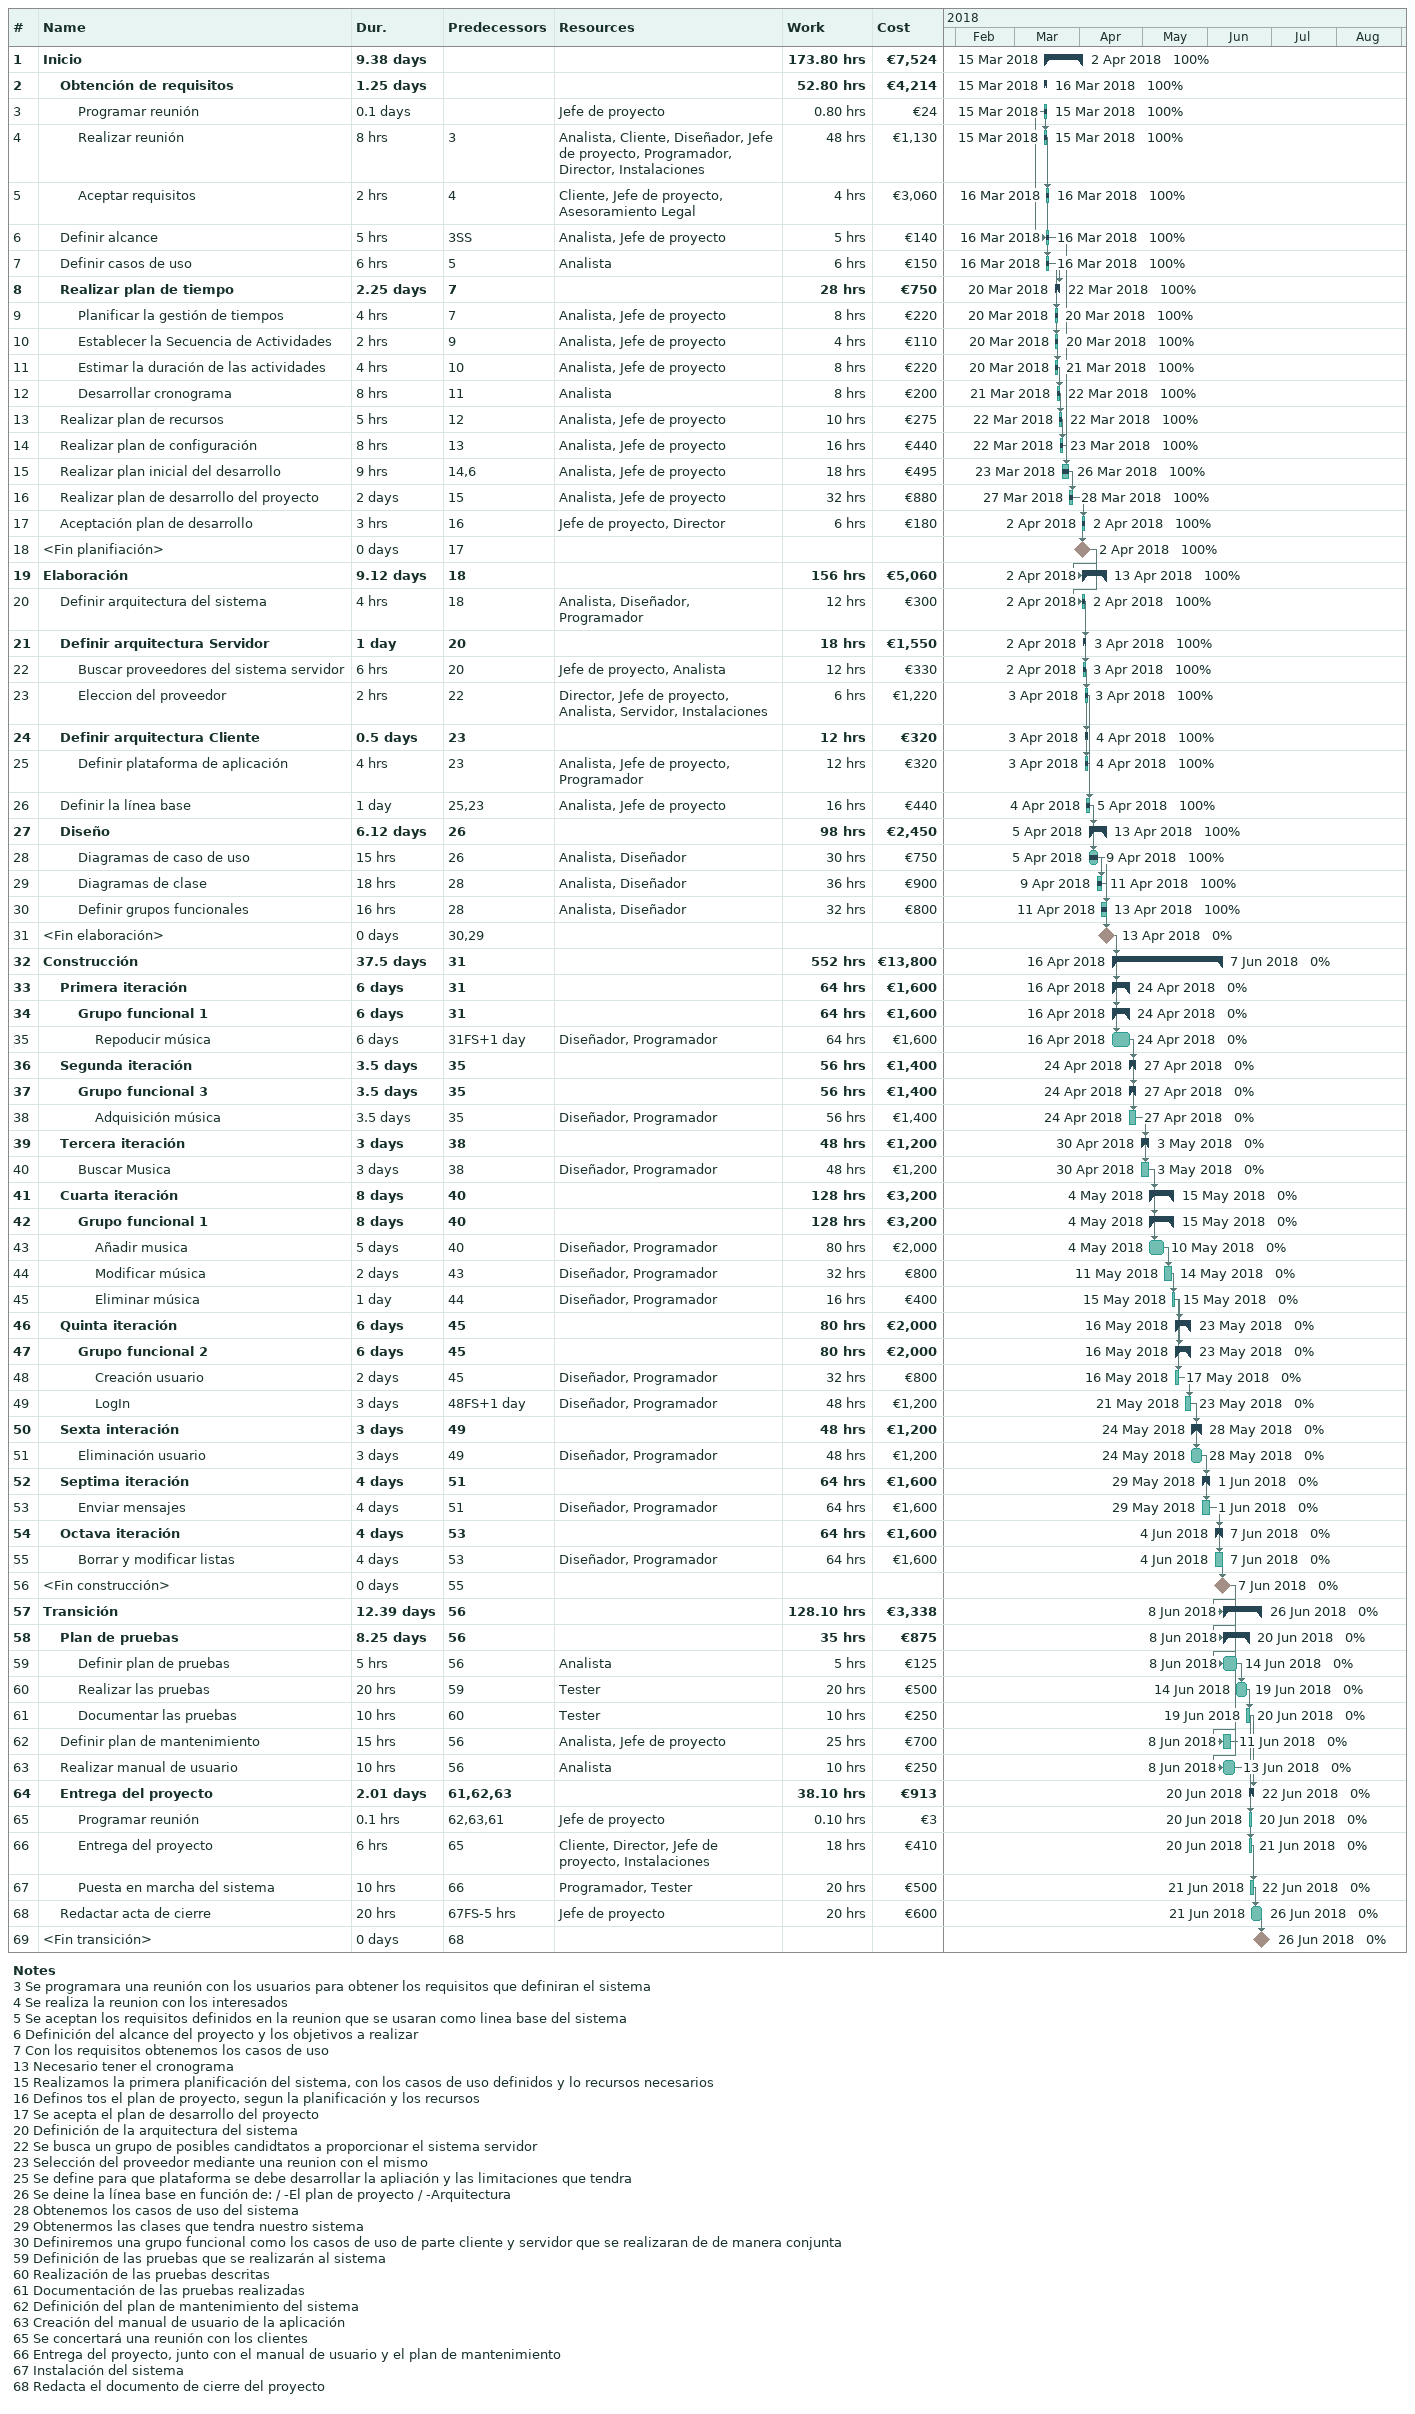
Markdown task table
| ID | Level | Task | Duration | Start | Finish | Predecessors | Resources | % complete | Work (h) | Cost (€) |
|---|---|---|---|---|---|---|---|---|---|---|
| 1 | 1 | **Inicio** | 9.38d | 2018-03-15 | 2018-04-02 |  |  | 100 | 173.80 | 7524 |
| 2 | 2 | **Obtención de requisitos** | 1.25d | 2018-03-15 | 2018-03-16 |  |  | 100 | 52.80 | 4214 |
| 3 | 3 | Programar reunión | 0.1d | 2018-03-15 | 2018-03-15 |  | Jefe de proyecto | 100 | 0.80 | 24 |
| 4 | 3 | Realizar reunión | 8h | 2018-03-15 | 2018-03-15 | 3 | Analista, Cliente, Diseñador, Jefe de proyecto, Programador, Director, Instalaciones | 100 | 48 | 1130 |
| 5 | 3 | Aceptar requisitos | 2h | 2018-03-16 | 2018-03-16 | 4 | Cliente, Jefe de proyecto, Asesoramiento Legal | 100 | 4 | 3060 |
| 6 | 2 | Definir alcance | 5h | 2018-03-16 | 2018-03-16 | 3SS | Analista, Jefe de proyecto | 100 | 5 | 140 |
| 7 | 2 | Definir casos de uso | 6h | 2018-03-16 | 2018-03-16 | 5 | Analista | 100 | 6 | 150 |
| 8 | 2 | **Realizar plan de tiempo** | 2.25d | 2018-03-20 | 2018-03-22 | 7 |  | 100 | 28 | 750 |
| 9 | 3 | Planificar la gestión de tiempos | 4h | 2018-03-20 | 2018-03-20 | 7 | Analista, Jefe de proyecto | 100 | 8 | 220 |
| 10 | 3 | Establecer la Secuencia de Actividades | 2h | 2018-03-20 | 2018-03-20 | 9 | Analista, Jefe de proyecto | 100 | 4 | 110 |
| 11 | 3 | Estimar la duración de las actividades | 4h | 2018-03-20 | 2018-03-21 | 10 | Analista, Jefe de proyecto | 100 | 8 | 220 |
| 12 | 3 | Desarrollar cronograma | 8h | 2018-03-21 | 2018-03-22 | 11 | Analista | 100 | 8 | 200 |
| 13 | 2 | Realizar plan de recursos | 5h | 2018-03-22 | 2018-03-22 | 12 | Analista, Jefe de proyecto | 100 | 10 | 275 |
| 14 | 2 | Realizar plan de configuración | 8h | 2018-03-22 | 2018-03-23 | 13 | Analista, Jefe de proyecto | 100 | 16 | 440 |
| 15 | 2 | Realizar plan inicial del desarrollo | 9h | 2018-03-23 | 2018-03-26 | 14, 6 | Analista, Jefe de proyecto | 100 | 18 | 495 |
| 16 | 2 | Realizar plan de desarrollo del proyecto | 2d | 2018-03-27 | 2018-03-28 | 15 | Analista, Jefe de proyecto | 100 | 32 | 880 |
| 17 | 2 | Aceptación plan de desarrollo | 3h | 2018-04-02 | 2018-04-02 | 16 | Jefe de proyecto, Director | 100 | 6 | 180 |
| 18 | 1 | <Fin planifiación> | 0d | 2018-04-02 | 2018-04-02 | 17 |  | 100 |  |  |
| 19 | 1 | **Elaboración** | 9.12d | 2018-04-02 | 2018-04-13 | 18 |  | 100 | 156 | 5060 |
| 20 | 2 | Definir arquitectura del sistema | 4h | 2018-04-02 | 2018-04-02 | 18 | Analista, Diseñador, Programador | 100 | 12 | 300 |
| 21 | 2 | **Definir arquitectura Servidor** | 1d | 2018-04-02 | 2018-04-03 | 20 |  | 100 | 18 | 1550 |
| 22 | 3 | Buscar proveedores del sistema servidor | 6h | 2018-04-02 | 2018-04-03 | 20 | Jefe de proyecto, Analista | 100 | 12 | 330 |
| 23 | 3 | Eleccion del proveedor | 2h | 2018-04-03 | 2018-04-03 | 22 | Director, Jefe de proyecto, Analista, Servidor, Instalaciones | 100 | 6 | 1220 |
| 24 | 2 | **Definir arquitectura Cliente** | 0.5d | 2018-04-03 | 2018-04-04 | 23 |  | 100 | 12 | 320 |
| 25 | 3 | Definir plataforma de aplicación | 4h | 2018-04-03 | 2018-04-04 | 23 | Analista, Jefe de proyecto, Programador | 100 | 12 | 320 |
| 26 | 2 | Definir la línea base | 1d | 2018-04-04 | 2018-04-05 | 25, 23 | Analista, Jefe de proyecto | 100 | 16 | 440 |
| 27 | 2 | **Diseño** | 6.12d | 2018-04-05 | 2018-04-13 | 26 |  | 100 | 98 | 2450 |
| 28 | 3 | Diagramas de caso de uso | 15h | 2018-04-05 | 2018-04-09 | 26 | Analista, Diseñador | 100 | 30 | 750 |
| 29 | 3 | Diagramas de clase | 18h | 2018-04-09 | 2018-04-11 | 28 | Analista, Diseñador | 100 | 36 | 900 |
| 30 | 3 | Definir grupos funcionales | 16h | 2018-04-11 | 2018-04-13 | 28 | Analista, Diseñador | 100 | 32 | 800 |
| 31 | 1 | <Fin elaboración> | 0d | 2018-04-13 | 2018-04-13 | 30, 29 |  | 0 |  |  |
| 32 | 1 | **Construcción** | 37.5d | 2018-04-16 | 2018-06-07 | 31 |  | 0 | 552 | 13800 |
| 33 | 2 | **Primera iteración** | 6d | 2018-04-16 | 2018-04-24 | 31 |  | 0 | 64 | 1600 |
| 34 | 3 | **Grupo funcional 1** | 6d | 2018-04-16 | 2018-04-24 | 31 |  | 0 | 64 | 1600 |
| 35 | 4 | Repoducir música | 6d | 2018-04-16 | 2018-04-24 | 31FS+1d | Diseñador, Programador | 0 | 64 | 1600 |
| 36 | 2 | **Segunda iteración** | 3.5d | 2018-04-24 | 2018-04-27 | 35 |  | 0 | 56 | 1400 |
| 37 | 3 | **Grupo funcional 3** | 3.5d | 2018-04-24 | 2018-04-27 | 35 |  | 0 | 56 | 1400 |
| 38 | 4 | Adquisición música | 3.5d | 2018-04-24 | 2018-04-27 | 35 | Diseñador, Programador | 0 | 56 | 1400 |
| 39 | 2 | **Tercera iteración** | 3d | 2018-04-30 | 2018-05-03 | 38 |  | 0 | 48 | 1200 |
| 40 | 3 | Buscar Musica | 3d | 2018-04-30 | 2018-05-03 | 38 | Diseñador, Programador | 0 | 48 | 1200 |
| 41 | 2 | **Cuarta iteración** | 8d | 2018-05-04 | 2018-05-15 | 40 |  | 0 | 128 | 3200 |
| 42 | 3 | **Grupo funcional 1** | 8d | 2018-05-04 | 2018-05-15 | 40 |  | 0 | 128 | 3200 |
| 43 | 4 | Añadir musica | 5d | 2018-05-04 | 2018-05-10 | 40 | Diseñador, Programador | 0 | 80 | 2000 |
| 44 | 4 | Modificar música | 2d | 2018-05-11 | 2018-05-14 | 43 | Diseñador, Programador | 0 | 32 | 800 |
| 45 | 4 | Eliminar música | 1d | 2018-05-15 | 2018-05-15 | 44 | Diseñador, Programador | 0 | 16 | 400 |
| 46 | 2 | **Quinta iteración** | 6d | 2018-05-16 | 2018-05-23 | 45 |  | 0 | 80 | 2000 |
| 47 | 3 | **Grupo funcional 2** | 6d | 2018-05-16 | 2018-05-23 | 45 |  | 0 | 80 | 2000 |
| 48 | 4 | Creación usuario | 2d | 2018-05-16 | 2018-05-17 | 45 | Diseñador, Programador | 0 | 32 | 800 |
| 49 | 4 | LogIn | 3d | 2018-05-21 | 2018-05-23 | 48FS+1d | Diseñador, Programador | 0 | 48 | 1200 |
| 50 | 2 | **Sexta interación** | 3d | 2018-05-24 | 2018-05-28 | 49 |  | 0 | 48 | 1200 |
| 51 | 3 | Eliminación usuario | 3d | 2018-05-24 | 2018-05-28 | 49 | Diseñador, Programador | 0 | 48 | 1200 |
| 52 | 2 | **Septima iteración** | 4d | 2018-05-29 | 2018-06-01 | 51 |  | 0 | 64 | 1600 |
| 53 | 3 | Enviar mensajes | 4d | 2018-05-29 | 2018-06-01 | 51 | Diseñador, Programador | 0 | 64 | 1600 |
| 54 | 2 | **Octava iteración** | 4d | 2018-06-04 | 2018-06-07 | 53 |  | 0 | 64 | 1600 |
| 55 | 3 | Borrar y modificar listas | 4d | 2018-06-04 | 2018-06-07 | 53 | Diseñador, Programador | 0 | 64 | 1600 |
| 56 | 1 | <Fin construcción> | 0d | 2018-06-07 | 2018-06-07 | 55 |  | 0 |  |  |
| 57 | 1 | **Transición** | 12.39d | 2018-06-08 | 2018-06-26 | 56 |  | 0 | 128.10 | 3338 |
| 58 | 2 | **Plan de pruebas** | 8.25d | 2018-06-08 | 2018-06-20 | 56 |  | 0 | 35 | 875 |
| 59 | 3 | Definir plan de pruebas | 5h | 2018-06-08 | 2018-06-14 | 56 | Analista | 0 | 5 | 125 |
| 60 | 3 | Realizar las pruebas | 20h | 2018-06-14 | 2018-06-19 | 59 | Tester | 0 | 20 | 500 |
| 61 | 3 | Documentar las pruebas | 10h | 2018-06-19 | 2018-06-20 | 60 | Tester | 0 | 10 | 250 |
| 62 | 2 | Definir plan de mantenimiento | 15h | 2018-06-08 | 2018-06-11 | 56 | Analista, Jefe de proyecto | 0 | 25 | 700 |
| 63 | 2 | Realizar manual de usuario | 10h | 2018-06-08 | 2018-06-13 | 56 | Analista | 0 | 10 | 250 |
| 64 | 2 | **Entrega del proyecto** | 2.01d | 2018-06-20 | 2018-06-22 | 61, 62, 63 |  | 0 | 38.10 | 913 |
| 65 | 3 | Programar reunión | 0.1h | 2018-06-20 | 2018-06-20 | 62, 63, 61 | Jefe de proyecto | 0 | 0.10 | 3 |
| 66 | 3 | Entrega del proyecto | 6h | 2018-06-20 | 2018-06-21 | 65 | Cliente, Director, Jefe de proyecto, Instalaciones | 0 | 18 | 410 |
| 67 | 3 | Puesta en marcha del sistema | 10h | 2018-06-21 | 2018-06-22 | 66 | Programador, Tester | 0 | 20 | 500 |
| 68 | 2 | Redactar acta de cierre | 20h | 2018-06-21 | 2018-06-26 | 67FS-5h | Jefe de proyecto | 0 | 20 | 600 |
| 69 | 1 | <Fin transición> | 0d | 2018-06-26 | 2018-06-26 | 68 |  | 0 |  |  |

Notes
- 3: Se programara una reunión con los usuarios para obtener los requisitos que definiran el sistema
- 4: Se realiza la reunion con los interesados
- 5: Se aceptan los requisitos definidos en la reunion que se usaran como linea base del sistema
- 6: Definición del alcance del proyecto y los objetivos a realizar
- 7: Con los requisitos obtenemos los casos de uso
- 13: Necesario tener el cronograma
- 15: Realizamos la primera planificación del sistema, con los casos de uso definidos y lo recursos necesarios
- 16: Definos tos el plan de proyecto, segun la planificación y los recursos
- 17: Se acepta el plan de desarrollo del proyecto
- 20: Definición de la arquitectura del sistema
- 22: Se busca un grupo de posibles candidtatos a proporcionar el sistema servidor
- 23: Selección del proveedor mediante una reunion con el mismo
- 25: Se define para que plataforma se debe desarrollar la apliación y las limitaciones que tendra
- 26: Se deine la línea base en función de: / -El plan de proyecto / -Arquitectura
- 28: Obtenemos los casos de uso del sistema
- 29: Obtenermos las clases que tendra nuestro sistema
- 30: Definiremos una grupo funcional como los casos de uso de parte cliente y servidor que se realizaran de de manera conjunta
- 59: Definición de las pruebas que se realizarán al sistema
- 60: Realización de las pruebas descritas
- 61: Documentación de las pruebas realizadas
- 62: Definición del plan de mantenimiento del sistema
- 63: Creación del manual de usuario de la aplicación
- 65: Se concertará una reunión con los clientes
- 66: Entrega del proyecto, junto con el manual de usuario y el plan de mantenimiento
- 67: Instalación del sistema
- 68: Redacta el documento de cierre del proyecto
